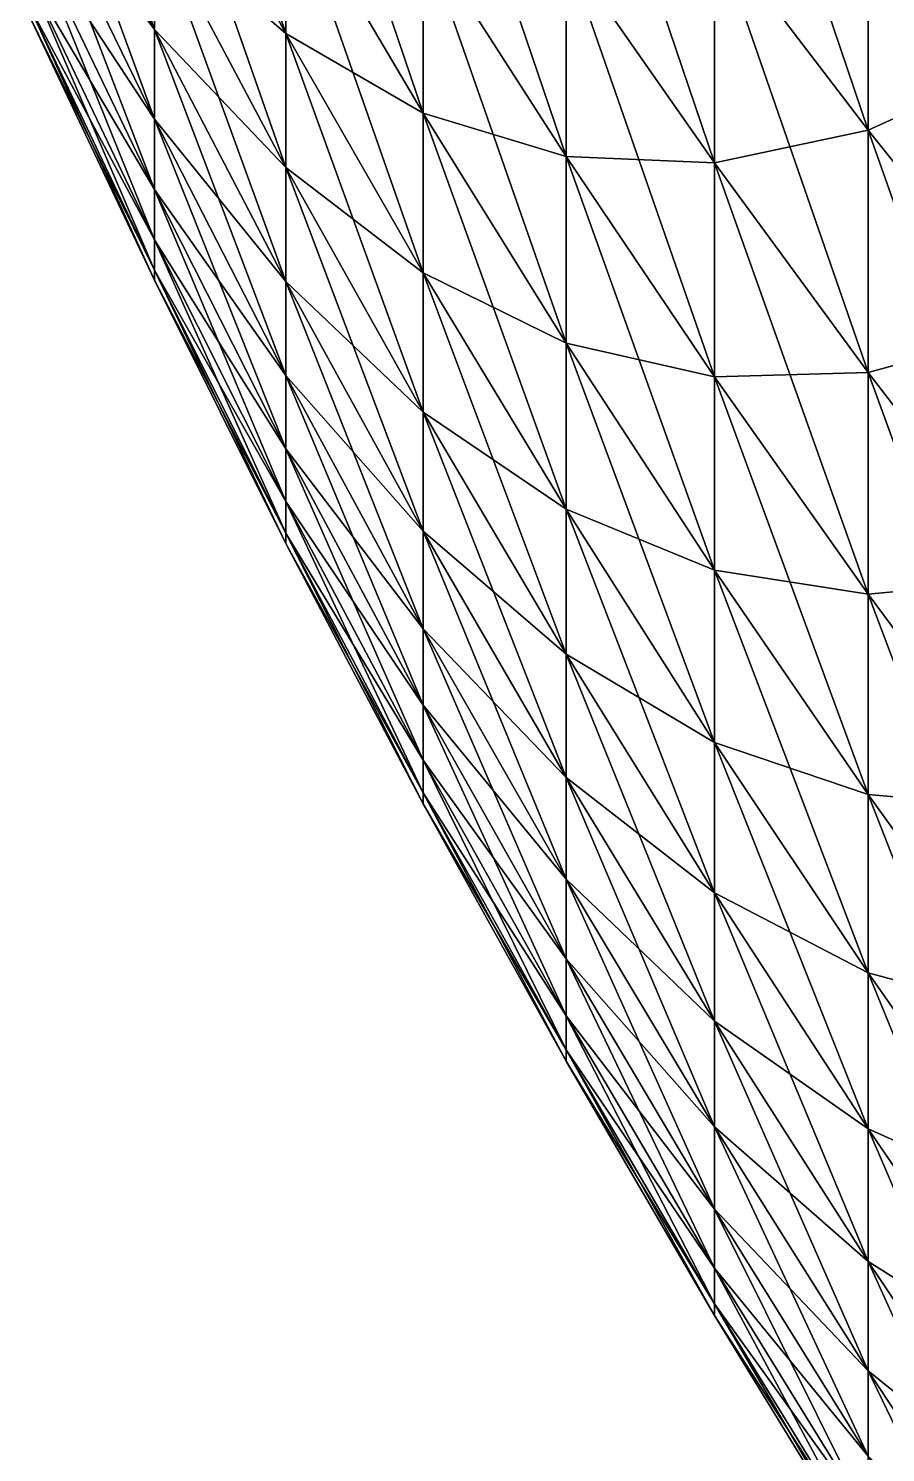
# Model space of a CAD drawing. Header units: inches. Extents: x 0 to 100, y -254 to 254.
# Drawn here: x 34 to 57.32, y -194.36 to -155.62 of the extents above; entities that cross this region are included whole.
import ezdxf

# ---------------------------------------------------------------- set-up
doc = ezdxf.new("R2010")
doc.units = ezdxf.units.IN
doc.header["$LTSCALE"] = 125.488919
doc.header["$MEASUREMENT"] = 0
doc.layers.add('1', color=7, linetype='CONTINUOUS')
doc.layers.add('3', color=7, linetype='CONTINUOUS')

msp = doc.modelspace()

# ---------------------------------------------------------------- linework, layer by layer
at = {"layer": '1', "linetype": 'CONTINUOUS'}
for points in [[(56.845, -151.267, -126.928), (56.845, -143.631, -135.509), (61.175, -156.427, -131.258), (56.845, -151.267, -126.928)], [(61.175, -156.427, -131.258), (56.845, -143.631, -135.509), (61.175, -148.531, -140.131), (61.175, -156.427, -131.258)], [(37.424, -149.185, -64.352), (37.424, -145.191, -72.918), (41.004, -155.762, -67.189), (37.424, -149.185, -64.352)], [(41.004, -155.762, -67.189), (37.424, -145.191, -72.918), (41.004, -151.592, -76.132), (41.004, -155.762, -67.189)], [(33.998, -148.713, -44.522), (33.998, -145.873, -53.093), (37.424, -155.647, -46.598), (33.998, -148.713, -44.522)], [(37.424, -155.647, -46.598), (33.998, -145.873, -53.093), (37.424, -152.675, -55.569), (37.424, -155.647, -46.598)], [(52.661, -152.915, -113.841), (52.661, -146.037, -122.539), (56.845, -158.391, -117.918), (52.661, -152.915, -113.841)], [(56.845, -158.391, -117.918), (52.661, -146.037, -122.539), (56.845, -151.267, -126.928), (56.845, -158.391, -117.918)], [(41.004, -151.592, -76.132), (41.004, -146.909, -84.818), (44.739, -157.922, -79.312), (41.004, -151.592, -76.132)], [(44.739, -157.922, -79.312), (41.004, -146.909, -84.818), (44.739, -153.044, -88.36), (44.739, -157.922, -79.312)], [(48.625, -153.497, -100.956), (48.625, -147.367, -109.711), (52.661, -159.275, -104.757), (48.625, -153.497, -100.956)], [(52.661, -159.275, -104.757), (48.625, -147.367, -109.711), (52.661, -152.915, -113.841), (52.661, -159.275, -104.757)], [(44.739, -153.044, -88.36), (44.739, -147.647, -97.109), (48.625, -159.107, -91.861), (44.739, -153.044, -88.36)], [(48.625, -159.107, -91.861), (44.739, -147.647, -97.109), (48.625, -153.497, -100.956), (48.625, -159.107, -91.861)], [(33.998, -151.05, -35.8), (33.998, -148.713, -44.522), (37.424, -158.093, -37.469), (33.998, -151.05, -35.8)], [(37.424, -158.093, -37.469), (33.998, -148.713, -44.522), (37.424, -155.647, -46.598), (37.424, -158.093, -37.469)], [(37.424, -152.675, -55.569), (37.424, -149.185, -64.352), (41.004, -159.405, -58.019), (37.424, -152.675, -55.569)], [(41.004, -159.405, -58.019), (37.424, -149.185, -64.352), (41.004, -155.762, -67.189), (41.004, -159.405, -58.019)], [(33.998, -152.876, -26.956), (33.998, -151.05, -35.8), (37.424, -160.005, -28.213), (33.998, -152.876, -26.956)], [(37.424, -160.005, -28.213), (33.998, -151.05, -35.8), (37.424, -158.093, -37.469), (37.424, -160.005, -28.213)], [(56.845, -158.391, -117.918), (56.845, -151.267, -126.928), (61.175, -163.794, -121.94), (56.845, -158.391, -117.918)], [(61.175, -163.794, -121.94), (56.845, -151.267, -126.928), (61.175, -156.427, -131.258), (61.175, -163.794, -121.94)], [(41.004, -155.762, -67.189), (41.004, -151.592, -76.132), (44.739, -162.267, -69.995), (41.004, -155.762, -67.189)], [(44.739, -162.267, -69.995), (41.004, -151.592, -76.132), (44.739, -157.922, -79.312), (44.739, -162.267, -69.995)], [(33.998, -154.185, -18.022), (33.998, -152.876, -26.956), (37.424, -161.374, -18.862), (33.998, -154.185, -18.022)], [(37.424, -161.374, -18.862), (33.998, -152.876, -26.956), (37.424, -160.005, -28.213), (37.424, -161.374, -18.862)], [(37.424, -155.647, -46.598), (37.424, -152.675, -55.569), (41.004, -162.509, -48.652), (37.424, -155.647, -46.598)], [(41.004, -162.509, -48.652), (37.424, -152.675, -55.569), (41.004, -159.405, -58.019), (41.004, -162.509, -48.652)], [(52.661, -159.275, -104.757), (52.661, -152.915, -113.841), (56.845, -164.98, -108.509), (52.661, -159.275, -104.757)], [(56.845, -164.98, -108.509), (52.661, -152.915, -113.841), (56.845, -158.391, -117.918), (56.845, -164.98, -108.509)], [(44.739, -157.922, -79.312), (44.739, -153.044, -88.36), (48.625, -164.179, -82.454), (44.739, -157.922, -79.312)], [(48.625, -164.179, -82.454), (44.739, -153.044, -88.36), (48.625, -159.107, -91.861), (48.625, -164.179, -82.454)], [(48.625, -159.107, -91.861), (48.625, -153.497, -100.956), (52.661, -165.097, -95.319), (48.625, -159.107, -91.861)], [(52.661, -165.097, -95.319), (48.625, -153.497, -100.956), (52.661, -159.275, -104.757), (52.661, -165.097, -95.319)], [(33.998, -154.972, -9.026), (33.998, -154.185, -18.022), (37.424, -162.198, -9.447), (33.998, -154.972, -9.026)], [(37.424, -162.198, -9.447), (33.998, -154.185, -18.022), (37.424, -161.374, -18.862), (37.424, -162.198, -9.447)], [(37.424, -162.473), (33.998, -155.235), (33.998, -154.972, -9.026), (37.424, -162.473)], [(37.424, -162.473), (33.998, -154.972, -9.026), (37.424, -162.198, -9.447), (37.424, -162.473)], [(37.424, -158.093, -37.469), (37.424, -155.647, -46.598), (41.004, -165.063, -39.121), (37.424, -158.093, -37.469)], [(41.004, -165.063, -39.121), (37.424, -155.647, -46.598), (41.004, -162.509, -48.652), (41.004, -165.063, -39.121)], [(41.004, -159.405, -58.019), (41.004, -155.762, -67.189), (44.739, -166.062, -60.442), (41.004, -159.405, -58.019)], [(44.739, -166.062, -60.442), (41.004, -155.762, -67.189), (44.739, -162.267, -69.995), (44.739, -166.062, -60.442)], [(44.739, -162.267, -69.995), (44.739, -157.922, -79.312), (48.625, -168.696, -72.768), (44.739, -162.267, -69.995)], [(48.625, -168.696, -72.768), (44.739, -157.922, -79.312), (48.625, -164.179, -82.454), (48.625, -168.696, -72.768)], [(37.424, -160.005, -28.213), (37.424, -158.093, -37.469), (41.004, -167.058, -29.457), (37.424, -160.005, -28.213)], [(41.004, -167.058, -29.457), (37.424, -158.093, -37.469), (41.004, -165.063, -39.121), (41.004, -167.058, -29.457)], [(56.845, -164.98, -108.509), (56.845, -158.391, -117.918), (61.175, -170.608, -112.21), (56.845, -164.98, -108.509)], [(61.175, -170.608, -112.21), (56.845, -158.391, -117.918), (61.175, -163.794, -121.94), (61.175, -170.608, -112.21)], [(48.625, -164.179, -82.454), (48.625, -159.107, -91.861), (52.661, -170.36, -85.558), (48.625, -164.179, -82.454)], [(52.661, -170.36, -85.558), (48.625, -159.107, -91.861), (52.661, -165.097, -95.319), (52.661, -170.36, -85.558)], [(41.004, -162.509, -48.652), (41.004, -159.405, -58.019), (44.739, -169.295, -50.684), (41.004, -162.509, -48.652)], [(44.739, -169.295, -50.684), (41.004, -159.405, -58.019), (44.739, -166.062, -60.442), (44.739, -169.295, -50.684)], [(52.661, -165.097, -95.319), (52.661, -159.275, -104.757), (56.845, -171.01, -98.733), (52.661, -165.097, -95.319)], [(56.845, -171.01, -98.733), (52.661, -159.275, -104.757), (56.845, -164.98, -108.509), (56.845, -171.01, -98.733)], [(37.424, -161.374, -18.862), (37.424, -160.005, -28.213), (41.004, -168.489, -19.693), (37.424, -161.374, -18.862)], [(41.004, -168.489, -19.693), (37.424, -160.005, -28.213), (41.004, -167.058, -29.457), (41.004, -168.489, -19.693)], [(37.424, -162.198, -9.447), (37.424, -161.374, -18.862), (41.004, -169.349, -9.863), (37.424, -162.198, -9.447)], [(41.004, -169.349, -9.863), (37.424, -161.374, -18.862), (41.004, -168.489, -19.693), (41.004, -169.349, -9.863)], [(41.004, -169.636), (37.424, -162.473), (37.424, -162.198, -9.447), (41.004, -169.636)], [(41.004, -169.636), (37.424, -162.198, -9.447), (41.004, -169.349, -9.863), (41.004, -169.636)], [(44.739, -166.062, -60.442), (44.739, -162.267, -69.995), (48.625, -172.641, -62.836), (44.739, -166.062, -60.442)], [(48.625, -172.641, -62.836), (44.739, -162.267, -69.995), (48.625, -168.696, -72.768), (48.625, -172.641, -62.836)], [(41.004, -165.063, -39.121), (41.004, -162.509, -48.652), (44.739, -171.956, -40.754), (41.004, -165.063, -39.121)], [(44.739, -171.956, -40.754), (41.004, -162.509, -48.652), (44.739, -169.295, -50.684), (44.739, -171.956, -40.754)], [(48.625, -168.696, -72.768), (48.625, -164.179, -82.454), (52.661, -175.046, -75.508), (48.625, -168.696, -72.768)], [(52.661, -175.046, -75.508), (48.625, -164.179, -82.454), (52.661, -170.36, -85.558), (52.661, -175.046, -75.508)], [(56.845, -171.01, -98.733), (56.845, -164.98, -108.509), (61.175, -176.843, -102.101), (56.845, -171.01, -98.733)], [(61.175, -176.843, -102.101), (56.845, -164.98, -108.509), (61.175, -170.608, -112.21), (61.175, -176.843, -102.101)], [(41.004, -167.058, -29.457), (41.004, -165.063, -39.121), (44.739, -174.035, -30.687), (41.004, -167.058, -29.457)], [(44.739, -174.035, -30.687), (41.004, -165.063, -39.121), (44.739, -171.956, -40.754), (44.739, -174.035, -30.687)], [(52.661, -170.36, -85.558), (52.661, -165.097, -95.319), (56.845, -176.461, -88.622), (52.661, -170.36, -85.558)], [(56.845, -176.461, -88.622), (52.661, -165.097, -95.319), (56.845, -171.01, -98.733), (56.845, -176.461, -88.622)], [(44.739, -169.295, -50.684), (44.739, -166.062, -60.442), (48.625, -176.003, -52.692), (44.739, -169.295, -50.684)], [(48.625, -176.003, -52.692), (44.739, -166.062, -60.442), (48.625, -172.641, -62.836), (48.625, -176.003, -52.692)], [(41.004, -168.489, -19.693), (41.004, -167.058, -29.457), (44.739, -175.525, -20.516), (41.004, -168.489, -19.693)], [(44.739, -175.525, -20.516), (41.004, -167.058, -29.457), (44.739, -174.035, -30.687), (44.739, -175.525, -20.516)], [(41.004, -169.349, -9.863), (41.004, -168.489, -19.693), (44.739, -176.421, -10.275), (41.004, -169.349, -9.863)], [(44.739, -176.421, -10.275), (41.004, -168.489, -19.693), (44.739, -175.525, -20.516), (44.739, -176.421, -10.275)], [(48.625, -172.641, -62.836), (48.625, -168.696, -72.768), (52.661, -179.141, -65.202), (48.625, -172.641, -62.836)], [(52.661, -179.141, -65.202), (48.625, -168.696, -72.768), (52.661, -175.046, -75.508), (52.661, -179.141, -65.202)], [(44.739, -171.956, -40.754), (44.739, -169.295, -50.684), (48.625, -178.769, -42.369), (44.739, -171.956, -40.754)], [(48.625, -178.769, -42.369), (44.739, -169.295, -50.684), (48.625, -176.003, -52.692), (48.625, -178.769, -42.369)], [(44.739, -176.72), (41.004, -169.636), (41.004, -169.349, -9.863), (44.739, -176.72)], [(44.739, -176.72), (41.004, -169.349, -9.863), (44.739, -176.421, -10.275), (44.739, -176.72)], [(52.661, -175.046, -75.508), (52.661, -170.36, -85.558), (56.845, -181.316, -78.212), (52.661, -175.046, -75.508)], [(56.845, -181.316, -78.212), (52.661, -170.36, -85.558), (56.845, -176.461, -88.622), (56.845, -181.316, -78.212)], [(56.845, -176.461, -88.622), (56.845, -171.01, -98.733), (61.175, -182.481, -91.645), (56.845, -176.461, -88.622)], [(61.175, -182.481, -91.645), (56.845, -171.01, -98.733), (61.175, -176.843, -102.101), (61.175, -182.481, -91.645)], [(44.739, -174.035, -30.687), (44.739, -171.956, -40.754), (48.625, -180.93, -31.903), (44.739, -174.035, -30.687)], [(48.625, -180.93, -31.903), (44.739, -171.956, -40.754), (48.625, -178.769, -42.369), (48.625, -180.93, -31.903)], [(48.625, -176.003, -52.692), (48.625, -172.641, -62.836), (52.661, -182.629, -54.675), (48.625, -176.003, -52.692)], [(52.661, -182.629, -54.675), (48.625, -172.641, -62.836), (52.661, -179.141, -65.202), (52.661, -182.629, -54.675)], [(44.739, -175.525, -20.516), (44.739, -174.035, -30.687), (48.625, -182.479, -21.329), (44.739, -175.525, -20.516)], [(48.625, -182.479, -21.329), (44.739, -174.035, -30.687), (48.625, -180.93, -31.903), (48.625, -182.479, -21.329)], [(52.661, -179.141, -65.202), (52.661, -175.046, -75.508), (56.845, -185.557, -67.537), (52.661, -179.141, -65.202)], [(56.845, -185.557, -67.537), (52.661, -175.046, -75.508), (56.845, -181.316, -78.212), (56.845, -185.557, -67.537)], [(44.739, -176.421, -10.275), (44.739, -175.525, -20.516), (48.625, -183.41, -10.682), (44.739, -176.421, -10.275)], [(48.625, -183.41, -10.682), (44.739, -175.525, -20.516), (48.625, -182.479, -21.329), (48.625, -183.41, -10.682)], [(48.625, -178.769, -42.369), (48.625, -176.003, -52.692), (52.661, -185.499, -43.964), (48.625, -178.769, -42.369)], [(52.661, -185.499, -43.964), (48.625, -176.003, -52.692), (52.661, -182.629, -54.675), (52.661, -185.499, -43.964)], [(48.625, -183.721), (44.739, -176.72), (44.739, -176.421, -10.275), (48.625, -183.721)], [(48.625, -183.721), (44.739, -176.421, -10.275), (48.625, -183.41, -10.682), (48.625, -183.721)], [(56.845, -181.316, -78.212), (56.845, -176.461, -88.622), (61.175, -187.501, -80.88), (56.845, -181.316, -78.212)], [(61.175, -187.501, -80.88), (56.845, -176.461, -88.622), (61.175, -182.481, -91.645), (61.175, -187.501, -80.88)], [(48.625, -180.93, -31.903), (48.625, -178.769, -42.369), (52.661, -187.741, -33.104), (48.625, -180.93, -31.903)], [(52.661, -187.741, -33.104), (48.625, -178.769, -42.369), (52.661, -185.499, -43.964), (52.661, -187.741, -33.104)], [(52.661, -182.629, -54.675), (52.661, -179.141, -65.202), (56.845, -189.17, -56.634), (52.661, -182.629, -54.675)], [(56.845, -189.17, -56.634), (52.661, -179.141, -65.202), (56.845, -185.557, -67.537), (56.845, -189.17, -56.634)], [(48.625, -182.479, -21.329), (48.625, -180.93, -31.903), (52.661, -189.349, -22.132), (48.625, -182.479, -21.329)], [(52.661, -189.349, -22.132), (48.625, -180.93, -31.903), (52.661, -187.741, -33.104), (52.661, -189.349, -22.132)], [(56.845, -185.557, -67.537), (56.845, -181.316, -78.212), (61.175, -191.886, -69.841), (56.845, -185.557, -67.537)], [(61.175, -191.886, -69.841), (56.845, -181.316, -78.212), (61.175, -187.501, -80.88), (61.175, -191.886, -69.841)], [(48.625, -183.41, -10.682), (48.625, -182.479, -21.329), (52.661, -190.315, -11.085), (48.625, -183.41, -10.682)], [(52.661, -190.315, -11.085), (48.625, -182.479, -21.329), (52.661, -189.349, -22.132), (52.661, -190.315, -11.085)], [(52.661, -185.499, -43.964), (52.661, -182.629, -54.675), (56.845, -192.143, -45.539), (52.661, -185.499, -43.964)], [(56.845, -192.143, -45.539), (52.661, -182.629, -54.675), (56.845, -189.17, -56.634), (56.845, -192.143, -45.539)], [(52.661, -190.638), (48.625, -183.721), (48.625, -183.41, -10.682), (52.661, -190.638)], [(52.661, -190.638), (48.625, -183.41, -10.682), (52.661, -190.315, -11.085), (52.661, -190.638)], [(52.661, -187.741, -33.104), (52.661, -185.499, -43.964), (56.845, -194.465, -34.289), (52.661, -187.741, -33.104)], [(56.845, -194.465, -34.289), (52.661, -185.499, -43.964), (56.845, -192.143, -45.539), (56.845, -194.465, -34.289)], [(56.845, -189.17, -56.634), (56.845, -185.557, -67.537), (61.175, -195.623, -58.566), (56.845, -189.17, -56.634)], [(61.175, -195.623, -58.566), (56.845, -185.557, -67.537), (61.175, -191.886, -69.841), (61.175, -195.623, -58.566)], [(52.661, -189.349, -22.132), (52.661, -187.741, -33.104), (56.845, -196.13, -22.924), (52.661, -189.349, -22.132)], [(56.845, -196.13, -22.924), (52.661, -187.741, -33.104), (56.845, -194.465, -34.289), (56.845, -196.13, -22.924)], [(52.661, -190.315, -11.085), (52.661, -189.349, -22.132), (56.845, -197.131, -11.482), (52.661, -190.315, -11.085)], [(56.845, -197.131, -11.482), (52.661, -189.349, -22.132), (56.845, -196.13, -22.924), (56.845, -197.131, -11.482)], [(56.845, -192.143, -45.539), (56.845, -189.17, -56.634), (61.175, -198.697, -47.092), (56.845, -192.143, -45.539)], [(61.175, -198.697, -47.092), (56.845, -189.17, -56.634), (61.175, -195.623, -58.566), (61.175, -198.697, -47.092)], [(56.845, -197.465), (52.661, -190.638), (52.661, -190.315, -11.085), (56.845, -197.465)], [(56.845, -197.465), (52.661, -190.315, -11.085), (56.845, -197.131, -11.482), (56.845, -197.465)], [(56.845, -194.465, -34.289), (56.845, -192.143, -45.539), (61.175, -201.099, -35.459), (56.845, -194.465, -34.289)], [(61.175, -201.099, -35.459), (56.845, -192.143, -45.539), (61.175, -198.697, -47.092), (61.175, -201.099, -35.459)]]:
    msp.add_3dface(points, dxfattribs=at)
at = {"layer": '3', "linetype": 'CONTINUOUS'}
for points in [[(33.998, -148.713, 44.522), (33.998, -151.05, 35.8), (37.424, -155.647, 46.598), (33.998, -148.713, 44.522)], [(37.424, -152.675, 55.569), (33.998, -148.713, 44.522), (37.424, -155.647, 46.598), (37.424, -152.675, 55.569)], [(61.175, -148.531, 140.131), (56.845, -151.267, 126.928), (61.175, -156.427, 131.258), (61.175, -148.531, 140.131)], [(37.424, -149.185, 64.352), (37.424, -152.675, 55.569), (41.004, -155.762, 67.189), (37.424, -149.185, 64.352)], [(41.004, -151.592, 76.132), (37.424, -149.185, 64.352), (41.004, -155.762, 67.189), (41.004, -151.592, 76.132)], [(33.998, -151.05, 35.8), (33.998, -152.876, 26.956), (37.424, -158.093, 37.469), (33.998, -151.05, 35.8)], [(37.424, -155.647, 46.598), (33.998, -151.05, 35.8), (37.424, -158.093, 37.469), (37.424, -155.647, 46.598)], [(56.845, -151.267, 126.928), (52.661, -152.915, 113.841), (56.845, -158.391, 117.918), (56.845, -151.267, 126.928)], [(56.845, -151.267, 126.928), (56.845, -158.391, 117.918), (61.175, -156.427, 131.258), (56.845, -151.267, 126.928)], [(41.004, -151.592, 76.132), (41.004, -155.762, 67.189), (44.739, -157.922, 79.312), (41.004, -151.592, 76.132)], [(44.739, -153.044, 88.36), (41.004, -151.592, 76.132), (44.739, -157.922, 79.312), (44.739, -153.044, 88.36)], [(33.998, -152.876, 26.956), (33.998, -154.185, 18.022), (37.424, -160.005, 28.213), (33.998, -152.876, 26.956)], [(37.424, -158.093, 37.469), (33.998, -152.876, 26.956), (37.424, -160.005, 28.213), (37.424, -158.093, 37.469)], [(37.424, -152.675, 55.569), (37.424, -155.647, 46.598), (41.004, -159.405, 58.019), (37.424, -152.675, 55.569)], [(41.004, -155.762, 67.189), (37.424, -152.675, 55.569), (41.004, -159.405, 58.019), (41.004, -155.762, 67.189)], [(52.661, -152.915, 113.841), (48.625, -153.497, 100.956), (52.661, -159.275, 104.757), (52.661, -152.915, 113.841)], [(52.661, -152.915, 113.841), (52.661, -159.275, 104.757), (56.845, -158.391, 117.918), (52.661, -152.915, 113.841)], [(44.739, -153.044, 88.36), (44.739, -157.922, 79.312), (48.625, -159.107, 91.861), (44.739, -153.044, 88.36)], [(48.625, -153.497, 100.956), (44.739, -153.044, 88.36), (48.625, -159.107, 91.861), (48.625, -153.497, 100.956)], [(48.625, -153.497, 100.956), (48.625, -159.107, 91.861), (52.661, -159.275, 104.757), (48.625, -153.497, 100.956)], [(33.998, -154.185, 18.022), (33.998, -154.972, 9.026), (37.424, -161.374, 18.862), (33.998, -154.185, 18.022)], [(37.424, -160.005, 28.213), (33.998, -154.185, 18.022), (37.424, -161.374, 18.862), (37.424, -160.005, 28.213)], [(33.998, -154.972, 9.026), (33.998, -155.235), (37.424, -162.198, 9.447), (33.998, -154.972, 9.026)], [(37.424, -161.374, 18.862), (33.998, -154.972, 9.026), (37.424, -162.198, 9.447), (37.424, -161.374, 18.862)], [(33.998, -155.235), (37.424, -162.473), (37.424, -162.198, 9.447), (33.998, -155.235)], [(37.424, -155.647, 46.598), (37.424, -158.093, 37.469), (41.004, -162.509, 48.652), (37.424, -155.647, 46.598)], [(41.004, -159.405, 58.019), (37.424, -155.647, 46.598), (41.004, -162.509, 48.652), (41.004, -159.405, 58.019)], [(41.004, -155.762, 67.189), (41.004, -159.405, 58.019), (44.739, -162.267, 69.995), (41.004, -155.762, 67.189)], [(44.739, -157.922, 79.312), (41.004, -155.762, 67.189), (44.739, -162.267, 69.995), (44.739, -157.922, 79.312)], [(61.175, -156.427, 131.258), (56.845, -158.391, 117.918), (61.175, -163.794, 121.94), (61.175, -156.427, 131.258)], [(44.739, -157.922, 79.312), (44.739, -162.267, 69.995), (48.625, -164.179, 82.454), (44.739, -157.922, 79.312)], [(48.625, -159.107, 91.861), (44.739, -157.922, 79.312), (48.625, -164.179, 82.454), (48.625, -159.107, 91.861)], [(37.424, -158.093, 37.469), (37.424, -160.005, 28.213), (41.004, -165.063, 39.121), (37.424, -158.093, 37.469)], [(41.004, -162.509, 48.652), (37.424, -158.093, 37.469), (41.004, -165.063, 39.121), (41.004, -162.509, 48.652)], [(56.845, -158.391, 117.918), (52.661, -159.275, 104.757), (56.845, -164.98, 108.509), (56.845, -158.391, 117.918)], [(56.845, -158.391, 117.918), (56.845, -164.98, 108.509), (61.175, -163.794, 121.94), (56.845, -158.391, 117.918)], [(48.625, -159.107, 91.861), (48.625, -164.179, 82.454), (52.661, -165.097, 95.319), (48.625, -159.107, 91.861)], [(52.661, -159.275, 104.757), (48.625, -159.107, 91.861), (52.661, -165.097, 95.319), (52.661, -159.275, 104.757)], [(41.004, -159.405, 58.019), (41.004, -162.509, 48.652), (44.739, -166.062, 60.442), (41.004, -159.405, 58.019)], [(44.739, -162.267, 69.995), (41.004, -159.405, 58.019), (44.739, -166.062, 60.442), (44.739, -162.267, 69.995)], [(52.661, -159.275, 104.757), (52.661, -165.097, 95.319), (56.845, -164.98, 108.509), (52.661, -159.275, 104.757)], [(37.424, -160.005, 28.213), (37.424, -161.374, 18.862), (41.004, -167.058, 29.457), (37.424, -160.005, 28.213)], [(41.004, -165.063, 39.121), (37.424, -160.005, 28.213), (41.004, -167.058, 29.457), (41.004, -165.063, 39.121)], [(37.424, -161.374, 18.862), (37.424, -162.198, 9.447), (41.004, -168.489, 19.693), (37.424, -161.374, 18.862)], [(41.004, -167.058, 29.457), (37.424, -161.374, 18.862), (41.004, -168.489, 19.693), (41.004, -167.058, 29.457)], [(37.424, -162.198, 9.447), (37.424, -162.473), (41.004, -169.349, 9.863), (37.424, -162.198, 9.447)], [(41.004, -168.489, 19.693), (37.424, -162.198, 9.447), (41.004, -169.349, 9.863), (41.004, -168.489, 19.693)], [(44.739, -162.267, 69.995), (44.739, -166.062, 60.442), (48.625, -168.696, 72.768), (44.739, -162.267, 69.995)], [(48.625, -164.179, 82.454), (44.739, -162.267, 69.995), (48.625, -168.696, 72.768), (48.625, -164.179, 82.454)], [(37.424, -162.473), (41.004, -169.636), (41.004, -169.349, 9.863), (37.424, -162.473)], [(41.004, -162.509, 48.652), (41.004, -165.063, 39.121), (44.739, -169.295, 50.684), (41.004, -162.509, 48.652)], [(44.739, -166.062, 60.442), (41.004, -162.509, 48.652), (44.739, -169.295, 50.684), (44.739, -166.062, 60.442)], [(61.175, -163.794, 121.94), (56.845, -164.98, 108.509), (61.175, -170.608, 112.21), (61.175, -163.794, 121.94)], [(48.625, -164.179, 82.454), (48.625, -168.696, 72.768), (52.661, -170.36, 85.558), (48.625, -164.179, 82.454)], [(52.661, -165.097, 95.319), (48.625, -164.179, 82.454), (52.661, -170.36, 85.558), (52.661, -165.097, 95.319)], [(56.845, -164.98, 108.509), (52.661, -165.097, 95.319), (56.845, -171.01, 98.733), (56.845, -164.98, 108.509)], [(56.845, -164.98, 108.509), (56.845, -171.01, 98.733), (61.175, -170.608, 112.21), (56.845, -164.98, 108.509)], [(41.004, -165.063, 39.121), (41.004, -167.058, 29.457), (44.739, -171.956, 40.754), (41.004, -165.063, 39.121)], [(44.739, -169.295, 50.684), (41.004, -165.063, 39.121), (44.739, -171.956, 40.754), (44.739, -169.295, 50.684)], [(52.661, -165.097, 95.319), (52.661, -170.36, 85.558), (56.845, -171.01, 98.733), (52.661, -165.097, 95.319)], [(44.739, -166.062, 60.442), (44.739, -169.295, 50.684), (48.625, -172.641, 62.836), (44.739, -166.062, 60.442)], [(48.625, -168.696, 72.768), (44.739, -166.062, 60.442), (48.625, -172.641, 62.836), (48.625, -168.696, 72.768)], [(41.004, -167.058, 29.457), (41.004, -168.489, 19.693), (44.739, -174.035, 30.687), (41.004, -167.058, 29.457)], [(44.739, -171.956, 40.754), (41.004, -167.058, 29.457), (44.739, -174.035, 30.687), (44.739, -171.956, 40.754)], [(41.004, -168.489, 19.693), (41.004, -169.349, 9.863), (44.739, -175.525, 20.516), (41.004, -168.489, 19.693)], [(44.739, -174.035, 30.687), (41.004, -168.489, 19.693), (44.739, -175.525, 20.516), (44.739, -174.035, 30.687)], [(48.625, -168.696, 72.768), (48.625, -172.641, 62.836), (52.661, -175.046, 75.508), (48.625, -168.696, 72.768)], [(52.661, -170.36, 85.558), (48.625, -168.696, 72.768), (52.661, -175.046, 75.508), (52.661, -170.36, 85.558)], [(44.739, -169.295, 50.684), (44.739, -171.956, 40.754), (48.625, -176.003, 52.692), (44.739, -169.295, 50.684)], [(48.625, -172.641, 62.836), (44.739, -169.295, 50.684), (48.625, -176.003, 52.692), (48.625, -172.641, 62.836)], [(41.004, -169.349, 9.863), (41.004, -169.636), (44.739, -176.421, 10.275), (41.004, -169.349, 9.863)], [(44.739, -175.525, 20.516), (41.004, -169.349, 9.863), (44.739, -176.421, 10.275), (44.739, -175.525, 20.516)], [(41.004, -169.636), (44.739, -176.72), (44.739, -176.421, 10.275), (41.004, -169.636)], [(52.661, -170.36, 85.558), (52.661, -175.046, 75.508), (56.845, -176.461, 88.622), (52.661, -170.36, 85.558)], [(56.845, -171.01, 98.733), (52.661, -170.36, 85.558), (56.845, -176.461, 88.622), (56.845, -171.01, 98.733)], [(61.175, -170.608, 112.21), (56.845, -171.01, 98.733), (61.175, -176.843, 102.101), (61.175, -170.608, 112.21)], [(56.845, -171.01, 98.733), (56.845, -176.461, 88.622), (61.175, -176.843, 102.101), (56.845, -171.01, 98.733)], [(44.739, -171.956, 40.754), (44.739, -174.035, 30.687), (48.625, -178.769, 42.369), (44.739, -171.956, 40.754)], [(48.625, -176.003, 52.692), (44.739, -171.956, 40.754), (48.625, -178.769, 42.369), (48.625, -176.003, 52.692)], [(48.625, -172.641, 62.836), (48.625, -176.003, 52.692), (52.661, -179.141, 65.202), (48.625, -172.641, 62.836)], [(52.661, -175.046, 75.508), (48.625, -172.641, 62.836), (52.661, -179.141, 65.202), (52.661, -175.046, 75.508)], [(44.739, -174.035, 30.687), (44.739, -175.525, 20.516), (48.625, -180.93, 31.903), (44.739, -174.035, 30.687)], [(48.625, -178.769, 42.369), (44.739, -174.035, 30.687), (48.625, -180.93, 31.903), (48.625, -178.769, 42.369)], [(52.661, -175.046, 75.508), (52.661, -179.141, 65.202), (56.845, -181.316, 78.212), (52.661, -175.046, 75.508)], [(56.845, -176.461, 88.622), (52.661, -175.046, 75.508), (56.845, -181.316, 78.212), (56.845, -176.461, 88.622)], [(44.739, -175.525, 20.516), (44.739, -176.421, 10.275), (48.625, -182.479, 21.329), (44.739, -175.525, 20.516)], [(48.625, -180.93, 31.903), (44.739, -175.525, 20.516), (48.625, -182.479, 21.329), (48.625, -180.93, 31.903)], [(48.625, -176.003, 52.692), (48.625, -178.769, 42.369), (52.661, -182.629, 54.675), (48.625, -176.003, 52.692)], [(52.661, -179.141, 65.202), (48.625, -176.003, 52.692), (52.661, -182.629, 54.675), (52.661, -179.141, 65.202)], [(44.739, -176.421, 10.275), (44.739, -176.72), (48.625, -183.41, 10.682), (44.739, -176.421, 10.275)], [(48.625, -182.479, 21.329), (44.739, -176.421, 10.275), (48.625, -183.41, 10.682), (48.625, -182.479, 21.329)], [(56.845, -176.461, 88.622), (56.845, -181.316, 78.212), (61.175, -182.481, 91.645), (56.845, -176.461, 88.622)], [(61.175, -176.843, 102.101), (56.845, -176.461, 88.622), (61.175, -182.481, 91.645), (61.175, -176.843, 102.101)], [(44.739, -176.72), (48.625, -183.721), (48.625, -183.41, 10.682), (44.739, -176.72)], [(48.625, -178.769, 42.369), (48.625, -180.93, 31.903), (52.661, -185.499, 43.964), (48.625, -178.769, 42.369)], [(52.661, -182.629, 54.675), (48.625, -178.769, 42.369), (52.661, -185.499, 43.964), (52.661, -182.629, 54.675)], [(52.661, -179.141, 65.202), (52.661, -182.629, 54.675), (56.845, -185.557, 67.537), (52.661, -179.141, 65.202)], [(56.845, -181.316, 78.212), (52.661, -179.141, 65.202), (56.845, -185.557, 67.537), (56.845, -181.316, 78.212)], [(48.625, -180.93, 31.903), (48.625, -182.479, 21.329), (52.661, -187.741, 33.104), (48.625, -180.93, 31.903)], [(52.661, -185.499, 43.964), (48.625, -180.93, 31.903), (52.661, -187.741, 33.104), (52.661, -185.499, 43.964)], [(56.845, -181.316, 78.212), (56.845, -185.557, 67.537), (61.175, -187.501, 80.88), (56.845, -181.316, 78.212)], [(61.175, -182.481, 91.645), (56.845, -181.316, 78.212), (61.175, -187.501, 80.88), (61.175, -182.481, 91.645)], [(48.625, -182.479, 21.329), (48.625, -183.41, 10.682), (52.661, -189.349, 22.132), (48.625, -182.479, 21.329)], [(52.661, -187.741, 33.104), (48.625, -182.479, 21.329), (52.661, -189.349, 22.132), (52.661, -187.741, 33.104)], [(52.661, -182.629, 54.675), (52.661, -185.499, 43.964), (56.845, -189.17, 56.634), (52.661, -182.629, 54.675)], [(56.845, -185.557, 67.537), (52.661, -182.629, 54.675), (56.845, -189.17, 56.634), (56.845, -185.557, 67.537)], [(48.625, -183.41, 10.682), (48.625, -183.721), (52.661, -190.315, 11.085), (48.625, -183.41, 10.682)], [(52.661, -189.349, 22.132), (48.625, -183.41, 10.682), (52.661, -190.315, 11.085), (52.661, -189.349, 22.132)], [(48.625, -183.721), (52.661, -190.638), (52.661, -190.315, 11.085), (48.625, -183.721)], [(52.661, -185.499, 43.964), (52.661, -187.741, 33.104), (56.845, -192.143, 45.539), (52.661, -185.499, 43.964)], [(56.845, -189.17, 56.634), (52.661, -185.499, 43.964), (56.845, -192.143, 45.539), (56.845, -189.17, 56.634)], [(56.845, -185.557, 67.537), (56.845, -189.17, 56.634), (61.175, -191.886, 69.841), (56.845, -185.557, 67.537)], [(61.175, -187.501, 80.88), (56.845, -185.557, 67.537), (61.175, -191.886, 69.841), (61.175, -187.501, 80.88)], [(52.661, -187.741, 33.104), (52.661, -189.349, 22.132), (56.845, -194.465, 34.289), (52.661, -187.741, 33.104)], [(56.845, -192.143, 45.539), (52.661, -187.741, 33.104), (56.845, -194.465, 34.289), (56.845, -192.143, 45.539)], [(52.661, -189.349, 22.132), (52.661, -190.315, 11.085), (56.845, -196.13, 22.924), (52.661, -189.349, 22.132)], [(56.845, -194.465, 34.289), (52.661, -189.349, 22.132), (56.845, -196.13, 22.924), (56.845, -194.465, 34.289)], [(56.845, -189.17, 56.634), (56.845, -192.143, 45.539), (61.175, -195.623, 58.566), (56.845, -189.17, 56.634)], [(61.175, -191.886, 69.841), (56.845, -189.17, 56.634), (61.175, -195.623, 58.566), (61.175, -191.886, 69.841)], [(52.661, -190.315, 11.085), (52.661, -190.638), (56.845, -197.131, 11.482), (52.661, -190.315, 11.085)], [(56.845, -196.13, 22.924), (52.661, -190.315, 11.085), (56.845, -197.131, 11.482), (56.845, -196.13, 22.924)], [(52.661, -190.638), (56.845, -197.465), (56.845, -197.131, 11.482), (52.661, -190.638)], [(56.845, -192.143, 45.539), (56.845, -194.465, 34.289), (61.175, -198.697, 47.092), (56.845, -192.143, 45.539)], [(61.175, -195.623, 58.566), (56.845, -192.143, 45.539), (61.175, -198.697, 47.092), (61.175, -195.623, 58.566)]]:
    msp.add_3dface(points, dxfattribs=at)

doc.saveas('drawing.dxf')
